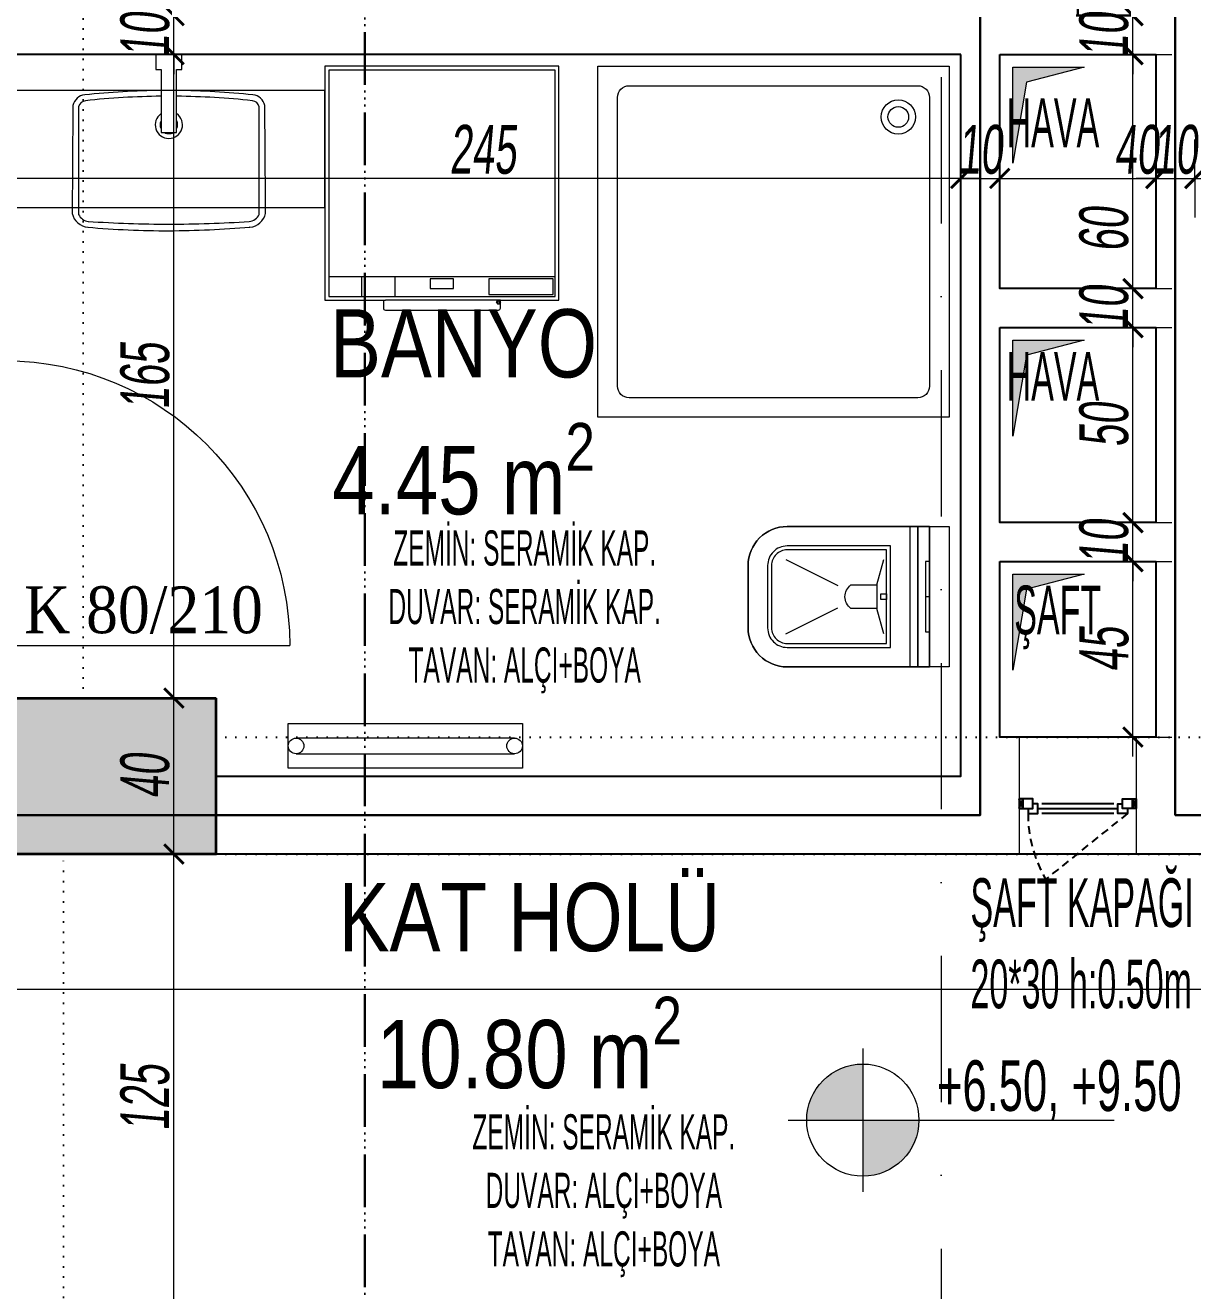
# Model space of a CAD drawing. Header units: millimetres. Extents: x -2145 to 33996, y -835 to 2363.
# Drawn here: x 14819.7 to 15118.9, y 132.7 to 457.1 of the extents above; entities that cross this region are included whole.
import ezdxf
from ezdxf.enums import TextEntityAlignment as Align

# ---------------------------------------------------------------- set-up
doc = ezdxf.new("R2010")
doc.units = ezdxf.units.MM
for name, pattern in [('ACAD_ISO06W100', [36, 24, -3, 0, -3, 0, -3, 0, -3]), ('DASHDOT', [1, 0.5, -0.25, 0, -0.25]), ('DOT', [0.25, 0, -0.25]), ('KESIK', [0.325, 0.2, -0.125])]:
    doc.linetypes.add(name, pattern=pattern)
doc.layers.add('ALAN', color=3, linetype='Continuous', lineweight=25, plot=False)
for name, color, linetype, lineweight in [('EMSAL HESAP', 1, 'Continuous', 30), ('NET_AKS', 251, 'DASHDOT', 9), ('NET_DUVAR', 150, 'Continuous', 18), ('NET_KAPI', 35, 'Continuous', 15), ('NET_KESİT_ÇİZİGİSİ', 1, 'Continuous', 30), ('NET_KOLON_TARAMA', 8, 'Continuous', 0), ('NET_PLAN_KOT', 100, 'Continuous', 0), ('NET_RADYATOR', 30, 'Continuous', 0), ('NET_TAŞIYICI', 1, 'Continuous', 35), ('NET_TEFRIS1', 173, 'Continuous', 9), ('NET_ÖLÇÜ İÇ', 54, 'Continuous', 9), ('TEFRIS_TWA', 173, 'Continuous', 9)]:
    doc.layers.add(name, color=color, linetype=linetype, lineweight=lineweight)
for name, color, linetype in [('m_doğrama_aluminyum', 105, 'Continuous'), ('NET_KİRİŞ', 253, 'DOT'), ('NET_POZ', 41, 'Continuous'), ('T-MAH-AD', 7, 'Continuous')]:
    doc.layers.add(name, color=color, linetype=linetype)
for name, color, linetype, true_color in [('NET_TEFRIS2', 7, 'Continuous', 0xb5b5b5), ('NET_TEFRIS2 @ 1', 7, 'Continuous', 0xb5b5b5), ('TEFRIS_YENI_TWA @ 1', 7, 'Continuous', 0xb5b5b5)]:
    doc.layers.add(name, color=color, linetype=linetype, true_color=true_color)
doc.styles.add('ARIALTR', font='arial.ttf', dxfattribs={"width": 0.8, "height": 22.5})
doc.styles.add('ARıAL', font='arial.ttf', dxfattribs={"width": 0.7})
doc.styles.add('BODRUM', font='swisscl.ttf', dxfattribs={"width": 0.8, "oblique": 5})
doc.styles.add('DIN', font='arial.ttf', dxfattribs={"width": 0.6})
doc.styles.get("Standard").update_dxf_attribs({"font": 'arial.ttf'})
doc.styles.add('TGS SAYILAR', font='times.ttf', dxfattribs={"width": 0.7})
doc.dimstyles.new('olcu-50', dxfattribs={"dimscale": 0, "dimtxt": 12.5, "dimasz": 5, "dimexe": 10, "dimexo": 10, "dimgap": 1, "dimtad": 1, "dimdec": 1, "dimzin": 12, "dimtxsty": 'BODRUM', "dimblk": 'ARCHTICK', "dimcen": 8, "dimdle": 5, "dimclrd": 256, "dimclre": 256, "dimclrt": 256, "dimadec": 0, "dimazin": 2, "dimtfac": 1, "dimtdec": 1, "dimtix": 1, "dimtmove": 0, "dimatfit": 3, "dimldrblk": 'ARCHTICK', "dimfxl": 15, "dimfxlon": 1, "dimlwd": -1, "dimlwe": -1, "dimarcsym": 0})

# ---------------------------------------------------------------- blocks, each defined once
blk = doc.blocks.new('A$C6CC27A50')
at = {"layer": 'NET_DUVAR', "true_color": 0x939598}
h = blk.add_hatch(color=252, dxfattribs=at)
h.dxf.hatch_style = 1
h.paths.add_polyline_path([(-24.76, 3), (-2.88, 3), (-2.88, 19.23), (-6.27, 6.11)])
at = {"layer": 'NET_DUVAR', "color": 251, "true_color": 0x636466}
for p, q in [((-2.88, 19.23), (-6.27, 6.11)), ((-2.88, 3), (-2.88, 19.23)), ((-6.27, 6.11), (-24.76, 3)), ((-24.76, 3), (-2.88, 3))]:
    blk.add_line(p, q, dxfattribs=at)
blk = doc.blocks.new('A$Cec846f78')
at = {"layer": 'NET_TAŞIYICI'}
blk.add_lwpolyline([(-1051, 425), (-1051, 385), (-1121, 385), (-1121, 425)], close=True, dxfattribs=at)
blk = doc.blocks.new('A$Ca5374770')
at = {"layer": 'NET_KOLON_TARAMA'}
h = blk.add_hatch(dxfattribs=at)
h.set_pattern_fill('ANSI33', color=256)
h.paths.add_polyline_path([(1115, 0), (1115, 235), (1090, 235), (1090, 225), (1090, 0)])
h.paths.add_polyline_path([(890, 0), (890, 225), (890, 235), (865, 235), (865, 0)])
h.paths.add_polyline_path([(1580, 30), (1580, 0), (1660, 0), (1660, 30)])
h.paths.add_polyline_path([(1620, 455), (1620, 385), (1660, 385), (1660, 455)])
h.paths.add_polyline_path([(80, 950), (80, 980), (0, 980), (0, 950)])
h.paths.add_polyline_path([(1580, 980), (1580, 950), (1660, 950), (1660, 980)])
h.paths.add_polyline_path([(1035, 980), (1035, 950), (1115, 950), (1115, 980)])
h.paths.add_polyline_path([(625, 950), (625, 980), (545, 980), (545, 950)])
h.paths.add_polyline_path([(80, 0), (80, 30), (0, 30), (0, 0)])
h.paths.add_polyline_path([(1051, 425), (1051, 385), (1121, 385), (1121, 425)])
h.paths.add_polyline_path([(609, 385), (609, 425), (539, 425), (539, 385)])
h.paths.add_polyline_path([(585, 0), (585, 30), (505, 30), (505, 0)])
h.paths.add_polyline_path([(40, 385), (40, 455), (0, 455), (0, 385)])
at = {"layer": 'NET_TAŞIYICI', "xscale": -1}
blk.add_blockref('A$Cec846f78', (0, 0), dxfattribs=at)
blk = doc.blocks.new('KOTLAR')
h = blk.add_hatch(color=256)
h.dxf.hatch_style = 1
h.paths.add_polyline_path([(0, 0), (0, 12.96, 0.414214), (-12.96, 0)])
h.paths.add_polyline_path([(0, -12.96, 0.414214), (12.96, 0), (0, 0)])
h.paths.add_polyline_path([(65.51, -11.28), (21.41, -11.28), (21.41, -29.91), (65.51, -29.91)], flags=9)
at = {"extrusion": (2.84e-14, 0.225686, 0.9742)}
for p, q in [((0, 16.54), (0, -16.54)), ((-17.21, 0), (58.08, 0))]:
    blk.add_line(p, q, dxfattribs=at)
blk.add_circle((0, 0), 12.96)
at = {"extrusion": (2.84e-14, 0.225686, 0.9742), "style": 'DIN', "width": 0.6}
for tag, p in [('INCE KOT', (-17.13, -2.07, 0.48)), ('KABA KOT', (-18.31, 14.22, -3.29))]:
    blk.add_attdef(tag, p, '', height=12, rotation=180, dxfattribs=at)
blk = doc.blocks.new('*U535')
at = {"layer": 'TEFRIS_TWA', "linetype": 'Continuous'}
for points in [[(-18, 20.07), (18, 20.07), (18, 25.07), (-18, 25.07)], [(-18, 17.07), (18, 17.07), (18, 20.07), (-18, 20.07)], [(-9, 20.07), (9, 20.07), (9, 19.07), (-9, 19.07)], [(-18, 15.07), (18, 15.07), (18, 17.07), (-18, 17.07)], [(-0.75, 7.57), (0.75, 7.57), (0.75, 9.07), (-0.75, 9.07)]]:
    blk.add_lwpolyline(points, close=True, dxfattribs=at)
for points in [[(-18, 25.07), (-18, -16.43, 0.414214), (-8, -26.43), (8, -26.43, 0.414214), (18, -16.43), (18, 25.07), (18, 25.07), (-18, 25.07)], [(-18, 20.07), (18, 20.07), (18, -16.43, -0.414214), (8, -26.43), (-8, -26.43, -0.414214), (-18, -16.43)], [(-13, 10.07), (13, 10.07), (13, -16.43, -0.414214), (8, -21.43), (-8, -21.43, -0.414214), (-13, -16.43)], [(-12, 9.07), (12, 9.07), (12, -16.43, -0.414214), (8, -20.43), (-8, -20.43, -0.414214), (-12, -16.43)], [(3, -0.1), (3, 6.57), (-3, 6.57), (-3, -0.1, 0.501371)]]:
    blk.add_lwpolyline(points, format="xyb", close=True, dxfattribs=at)
for points in [[(0, 20.07), (0, 19.07)], [(-9.55, 8.39), (-3, 6.57)], [(3, 6.57), (9.55, 8.39)], [(-9.55, -16.74), (-2.84, -3.46)], [(9.55, -16.74), (2.84, -3.46)]]:
    blk.add_lwpolyline(points, dxfattribs=at)
blk = doc.blocks.new('*U610')
at = {"layer": 'NET_TEFRIS1'}
blk.add_lwpolyline([(90, -20), (0, -20), (0, 70), (90, 70)], close=True, dxfattribs=at)
blk.add_lwpolyline([(90, -20), (0, -20), (0, 70), (90, 70)], close=True, dxfattribs=at)
blk.add_lwpolyline([(82, -15), (8, -15, -0.414214), (5, -12), (5, 62, -0.414214), (8, 65), (82, 65, -0.414214), (85, 62), (85, -12, -0.414214)], format="xyb", close=True, dxfattribs=at)
for radius in [4.4, 2.65]:
    blk.add_circle((13, 57), radius, dxfattribs=at)
blk = doc.blocks.new('*U611')
at = {"layer": 'TEFRIS_TWA'}
for points in [[(-1.72, 20.33), (-0.36, 20.33), (-0.36, 24.19), (-1.72, 24.19), (-5.72, 24.19), (-7.08, 24.19), (-7.08, 20.33), (-5.72, 20.33), (-5.72, 4.19), (-1.72, 4.19)], [(-32.5, -15), (32.5, -15), (36.28, -15), (36.28, 15), (32.5, 15), (-32.5, 15), (-43.72, 15), (-43.72, -15)]]:
    blk.add_lwpolyline(points, close=True, dxfattribs=at)
for points in [[(-5.72, 15, 0.024321), (-25.28, 13.85, 0.320193), (-28.32, 11.15, 0.000772), (-28.5, -16.53, 0.334549), (-24.41, -20.08)], [(-5.72, 13.5, 0.024302), (-25.12, 12.36, 0.320193), (-26.85, 10.82, 0.000005), (-26.85, -16.78)], [(-24.39, -18.58, 0.017241), (-3.72, -19.29, 0.01717), (16.87, -18.59, 0.280439), (19.41, -16.78, -0.000001), (19.41, 10.82, 0.320193), (17.68, 12.36, 0.024302), (-1.72, 13.5)], [(17.06, -20.08, 0.32911), (21.06, -16.53, 0.000772), (20.88, 11.15, 0.320193), (17.84, 13.85, 0.024321), (-1.72, 15)], [(-5.72, 9.04, 0.734238), (-3.72, 2.67, 0.734238), (-1.72, 9.04)], [(-5.73, 7.18, 0.24035), (-5.72, 5.14, 0.24035)], [(-1.72, 5.14, 0.24035), (-1.71, 7.18)], [(-4.8, 4.19, 0.125276), (-3.72, 3.92, 0.125276), (-2.64, 4.19, 0.125276)], [(-24.5, -20.08, 0.022071), (-3.72, -20.99, 0.01725), (17.06, -20.08, -0.004899), (16.97, -20.08)]]:
    blk.add_lwpolyline(points, format="xyb", dxfattribs=at)
blk.add_arc((-24.1, -15.59), 3, 203.4085, 266.0639, dxfattribs=at)
blk = doc.blocks.new('*U39')
at = {"layer": 'NET_TEFRIS1', "linetype": 'Continuous'}
for points in [[(0, -15.5, 0.414214), (-0.5, -15), (-2, -15, 0.414214), (-2.5, -15.5), (-2.5, -44.5, 0.414214), (-2, -45), (0, -45), (0, -60), (60, -60), (60, 0), (0, 0)], [(0, -45), (0, -15.5, 0.414214), (-0.5, -15), (-2, -15, 0.414214), (-2.5, -15.5), (-2.5, -44.5, 0.414214), (-2, -45)]]:
    blk.add_lwpolyline(points, format="xyb", close=True, dxfattribs=at)
for points in [[(1, -1), (1, -59), (59, -59), (59, -1)], [(1, -1), (1, -59), (6, -59), (6, -1)], [(1, -1), (1, -18), (6, -18), (6, -1)], [(3, -27), (3, -33), (5.5, -33), (5.5, -27)], [(1.5, -42), (1.5, -58.5), (5.5, -58.5), (5.5, -42)]]:
    blk.add_lwpolyline(points, close=True, dxfattribs=at)
blk.add_lwpolyline([(1, -9.5), (6, -9.5)], dxfattribs=at)
for radius in [0.5, 0.25]:
    blk.add_circle((-0.5, -44.5), radius, dxfattribs=at)
blk = doc.blocks.new('*U613')
blk.add_line((-3.5, 0), (-3.5, -73))
for points in [[(-85.7, 10), (-77.7, 10), (-77.7, 11.5), (-85.7, 11.5)], [(-76.5, 0), (-80, 0), (-80, 10), (-76.5, 10)], [(-3.5, 0), (0, 0), (0, 10), (-3.5, 10)], [(5.7, 10), (-2.3, 10), (-2.3, 11.5), (5.7, 11.5)], [(-76.5, 4.1), (-3.5, 4.1), (-3.5, 0), (-76.5, 0)], [(-85.7, 0), (-77.7, 0), (-77.7, -1.5), (-85.7, -1.5)], [(5.7, 0), (-2.3, 0), (-2.3, -1.5), (5.7, -1.5)]]:
    blk.add_lwpolyline(points, close=True)
blk.add_lwpolyline([(-75.5, 10), (-4.5, 10)])
blk.add_arc((-3.5, 0), 73, 180, 270)
blk = doc.blocks.new('A$C0D431897')
at = {"layer": 'TEFRIS_TWA'}
for p, q in [((3.73, 33), (3.73, -23)), ((7.73, -23), (7.73, 33))]:
    blk.add_line(p, q, dxfattribs=at)
blk.add_lwpolyline([(0, -25), (0, 35), (11.45, 35), (11.45, -25)], close=True, dxfattribs=at)
for centre in [(5.73, 33), (5.73, -23)]:
    blk.add_circle(centre, 2, dxfattribs=at)
blk = doc.blocks.new('*U634')
at = {"layer": 'NET_KESİT_ÇİZİGİSİ', "linetype": 'ACAD_ISO06W100'}
blk.add_lwpolyline([(1807.31, 0), (200, 0)], dxfattribs=at)
at = {"layer": 'NET_KESİT_ÇİZİGİSİ', "style": 'ARıAL', "width": 1.5}
for tag, p in [('KESİTSOL', (40, 66.83)), ('KESİTSAĞ', (1967.31, 66.83))]:
    blk.add_attdef(tag, text='', height=30, dxfattribs=at).set_placement(p, align=Align.MIDDLE_CENTER)
blk = doc.blocks.new('A$C5ec6af74')
at = {"layer": 'NET_AKS', "ltscale": 75}
for p, q in [((-70, 1185), (-70, -185)), ((1125, 385), (-1195, 385))]:
    blk.add_line(p, q, dxfattribs=at)
blk = doc.blocks.new('_ArchTick')
at = {"color": 0, "linetype": 'ByBlock', "const_width": 0.15}
blk.add_lwpolyline([(-0.5, -0.5), (0.5, 0.5)], dxfattribs=at)
blk = doc.blocks.new('*D868')
at = {"layer": 'Defpoints', "color": 0, "transparency": 16777216}
for p in [(14857.79, 244.61), (14857.79, 244.61), (14829.48, 119.61)]:
    blk.add_point(p, dxfattribs=at)
at = {"layer": 'NET_ÖLÇÜ İÇ', "transparency": 16777216}
for p, q in [((14857.79, 114.61), (14857.79, 249.61)), ((14857.79, 244.61), (14867.79, 244.61)), ((14842.79, 119.61), (14867.79, 119.61))]:
    blk.add_line(p, q, dxfattribs=at)
at = {"layer": 'NET_ÖLÇÜ İÇ', "transparency": 16777216, "xscale": 5, "yscale": 5, "zscale": 5}
for p, rotation in [((14857.79, 244.61), 90), ((14857.79, 119.61), 270)]:
    blk.add_blockref('_ArchTick', p, dxfattribs=dict(at, rotation=rotation))
at = {"layer": 'NET_ÖLÇÜ İÇ', "transparency": 16777216, "insert": (14850.39, 182.11), "char_height": 12.5, "attachment_point": 5, "rotation": 90, "style": 'BODRUM'}
blk.add_mtext('125', dxfattribs=at)
blk = doc.blocks.new('*D869')
at = {"layer": 'Defpoints', "color": 0, "transparency": 16777216}
for p in [(14857.79, 284.61), (14857.79, 284.61), (14857.79, 244.61)]:
    blk.add_point(p, dxfattribs=at)
at = {"layer": 'NET_ÖLÇÜ İÇ', "transparency": 16777216}
for p, q in [((14857.79, 239.61), (14857.79, 289.61)), ((14857.79, 284.61), (14867.79, 284.61)), ((14857.79, 244.61), (14867.79, 244.61))]:
    blk.add_line(p, q, dxfattribs=at)
at = {"layer": 'NET_ÖLÇÜ İÇ', "transparency": 16777216, "xscale": 5, "yscale": 5, "zscale": 5}
for p, rotation in [((14857.79, 284.61), 90), ((14857.79, 244.61), 270)]:
    blk.add_blockref('_ArchTick', p, dxfattribs=dict(at, rotation=rotation))
at = {"layer": 'NET_ÖLÇÜ İÇ', "transparency": 16777216, "insert": (14850.39, 264.61), "char_height": 12.5, "attachment_point": 5, "rotation": 90, "style": 'BODRUM'}
blk.add_mtext('40', dxfattribs=at)
blk = doc.blocks.new('*D870')
at = {"layer": 'Defpoints', "color": 0, "transparency": 16777216}
for p in [(14857.79, 449.61), (14857.79, 449.61), (14857.79, 284.61)]:
    blk.add_point(p, dxfattribs=at)
at = {"layer": 'NET_ÖLÇÜ İÇ', "transparency": 16777216}
for p, q in [((14857.79, 279.61), (14857.79, 454.61)), ((14857.79, 449.61), (14867.79, 449.61)), ((14857.79, 284.61), (14867.79, 284.61))]:
    blk.add_line(p, q, dxfattribs=at)
at = {"layer": 'NET_ÖLÇÜ İÇ', "transparency": 16777216, "xscale": 5, "yscale": 5, "zscale": 5}
for p, rotation in [((14857.79, 449.61), 90), ((14857.79, 284.61), 270)]:
    blk.add_blockref('_ArchTick', p, dxfattribs=dict(at, rotation=rotation))
at = {"layer": 'NET_ÖLÇÜ İÇ', "transparency": 16777216, "insert": (14850.39, 367.11), "char_height": 12.5, "attachment_point": 5, "rotation": 90, "style": 'BODRUM'}
blk.add_mtext('165', dxfattribs=at)
blk = doc.blocks.new('*D871')
at = {"layer": 'Defpoints', "color": 0, "transparency": 16777216}
for p in [(14857.79, 459.61), (14857.79, 459.61), (14857.79, 449.61)]:
    blk.add_point(p, dxfattribs=at)
at = {"layer": 'NET_ÖLÇÜ İÇ', "transparency": 16777216}
for p, q in [((14857.79, 459.61), (14857.79, 464.61)), ((14857.79, 459.61), (14867.79, 459.61)), ((14857.79, 449.61), (14857.79, 459.61)), ((14857.79, 449.61), (14867.79, 449.61)), ((14857.79, 449.61), (14857.79, 444.61))]:
    blk.add_line(p, q, dxfattribs=at)
at = {"layer": 'NET_ÖLÇÜ İÇ', "transparency": 16777216, "xscale": 5, "yscale": 5, "zscale": 5}
for p, rotation in [((14857.79, 459.61), 270), ((14857.79, 449.61), 90)]:
    blk.add_blockref('_ArchTick', p, dxfattribs=dict(at, rotation=rotation))
at = {"layer": 'NET_ÖLÇÜ İÇ', "transparency": 16777216, "insert": (14850.39, 454.61), "char_height": 12.5, "attachment_point": 5, "rotation": 90, "style": 'BODRUM'}
blk.add_mtext('10', dxfattribs=at)
blk = doc.blocks.new('*D872')
at = {"layer": 'Defpoints', "color": 0, "transparency": 16777216}
for p in [(14857.79, 809.61), (14857.79, 809.61), (14857.79, 459.61)]:
    blk.add_point(p, dxfattribs=at)
at = {"layer": 'NET_ÖLÇÜ İÇ', "transparency": 16777216}
for p, q in [((14857.79, 454.61), (14857.79, 814.61)), ((14857.79, 809.61), (14867.79, 809.61)), ((14857.79, 459.61), (14867.79, 459.61))]:
    blk.add_line(p, q, dxfattribs=at)
at = {"layer": 'NET_ÖLÇÜ İÇ', "transparency": 16777216, "xscale": 5, "yscale": 5, "zscale": 5}
for p, rotation in [((14857.79, 809.61), 90), ((14857.79, 459.61), 270)]:
    blk.add_blockref('_ArchTick', p, dxfattribs=dict(at, rotation=rotation))
at = {"layer": 'NET_ÖLÇÜ İÇ', "transparency": 16777216, "insert": (14850.38, 634.61), "char_height": 12.5, "attachment_point": 5, "rotation": 90, "style": 'BODRUM'}
blk.add_mtext('350', dxfattribs=at)
blk = doc.blocks.new('*D889')
at = {"layer": 'Defpoints', "color": 0, "transparency": 16777216}
for p in [(14814.48, 417.83), (14814.48, 417.83), (15059.48, 417.83)]:
    blk.add_point(p, dxfattribs=at)
at = {"layer": 'NET_ÖLÇÜ İÇ', "transparency": 16777216}
for p, q in [((14814.48, 417.83), (14814.48, 427.83)), ((15059.48, 417.83), (15059.48, 427.83)), ((15064.48, 417.83), (14809.48, 417.83))]:
    blk.add_line(p, q, dxfattribs=at)
at = {"layer": 'NET_ÖLÇÜ İÇ', "transparency": 16777216, "xscale": 5, "yscale": 5, "zscale": 5, "rotation": 180}
blk.add_blockref('_ArchTick', (14814.48, 417.83), dxfattribs=at)
at = {"layer": 'NET_ÖLÇÜ İÇ', "transparency": 16777216, "xscale": 5, "yscale": 5, "zscale": 5}
blk.add_blockref('_ArchTick', (15059.48, 417.83), dxfattribs=at)
at = {"layer": 'NET_ÖLÇÜ İÇ', "transparency": 16777216, "insert": (14936.98, 425.23), "char_height": 12.5, "attachment_point": 5, "style": 'BODRUM'}
blk.add_mtext('245', dxfattribs=at)
blk = doc.blocks.new('*D960')
at = {"layer": 'Defpoints', "color": 0, "transparency": 16777216}
for p in [(15119.48, 417.83), (15364.48, 417.83), (15364.48, 417.83)]:
    blk.add_point(p, dxfattribs=at)
at = {"layer": 'NET_ÖLÇÜ İÇ', "transparency": 16777216}
for p, q in [((15119.48, 417.83), (15119.48, 427.83)), ((15364.48, 417.83), (15364.48, 427.83)), ((15114.48, 417.83), (15369.48, 417.83))]:
    blk.add_line(p, q, dxfattribs=at)
at = {"layer": 'NET_ÖLÇÜ İÇ', "transparency": 16777216, "xscale": 5, "yscale": 5, "zscale": 5, "rotation": 180}
blk.add_blockref('_ArchTick', (15119.48, 417.83), dxfattribs=at)
at = {"layer": 'NET_ÖLÇÜ İÇ', "transparency": 16777216, "xscale": 5, "yscale": 5, "zscale": 5}
blk.add_blockref('_ArchTick', (15364.48, 417.83), dxfattribs=at)
at = {"layer": 'NET_ÖLÇÜ İÇ', "transparency": 16777216, "insert": (15241.98, 425.23), "char_height": 12.5, "attachment_point": 5, "style": 'BODRUM'}
blk.add_mtext('245', dxfattribs=at)
blk = doc.blocks.new('*D968')
at = {"layer": 'Defpoints', "color": 0, "transparency": 16777216}
for p in [(15059.48, 417.83), (15069.48, 417.83), (15069.48, 417.83)]:
    blk.add_point(p, dxfattribs=at)
at = {"layer": 'NET_ÖLÇÜ İÇ', "transparency": 16777216}
for p, q in [((15069.48, 417.83), (15069.48, 427.83)), ((15059.48, 417.83), (15054.48, 417.83)), ((15059.48, 417.83), (15059.48, 407.83)), ((15059.48, 417.83), (15069.48, 417.83)), ((15069.48, 417.83), (15074.48, 417.83))]:
    blk.add_line(p, q, dxfattribs=at)
at = {"layer": 'NET_ÖLÇÜ İÇ', "transparency": 16777216, "xscale": 5, "yscale": 5, "zscale": 5}
blk.add_blockref('_ArchTick', (15059.48, 417.83), dxfattribs=at)
at = {"layer": 'NET_ÖLÇÜ İÇ', "transparency": 16777216, "xscale": 5, "yscale": 5, "zscale": 5, "rotation": 180}
blk.add_blockref('_ArchTick', (15069.48, 417.83), dxfattribs=at)
at = {"layer": 'NET_ÖLÇÜ İÇ', "transparency": 16777216, "insert": (15064.48, 425.23), "char_height": 12.5, "attachment_point": 5, "style": 'BODRUM'}
blk.add_mtext('10', dxfattribs=at)
blk = doc.blocks.new('*D969')
at = {"layer": 'Defpoints', "color": 0, "transparency": 16777216}
for p in [(15069.48, 417.83), (15109.48, 417.83), (15109.48, 417.83)]:
    blk.add_point(p, dxfattribs=at)
at = {"layer": 'NET_ÖLÇÜ İÇ', "transparency": 16777216}
for p, q in [((15064.48, 417.83), (15114.48, 417.83)), ((15069.48, 417.83), (15069.48, 407.83)), ((15109.48, 417.83), (15109.48, 407.83))]:
    blk.add_line(p, q, dxfattribs=at)
at = {"layer": 'NET_ÖLÇÜ İÇ', "transparency": 16777216, "xscale": 5, "yscale": 5, "zscale": 5}
for p, rotation in [((15069.48, 417.83), 179.999999999998), ((15109.48, 417.83), 359.9999999999981)]:
    blk.add_blockref('_ArchTick', p, dxfattribs=dict(at, rotation=rotation))
at = {"layer": 'NET_ÖLÇÜ İÇ', "transparency": 16777216, "insert": (15104.53, 425.23), "char_height": 12.5, "attachment_point": 5, "style": 'BODRUM'}
blk.add_mtext('40', dxfattribs=at)
blk = doc.blocks.new('*D970')
at = {"layer": 'Defpoints', "color": 0, "transparency": 16777216}
for p in [(15109.48, 417.83), (15119.48, 417.83), (15119.48, 417.83)]:
    blk.add_point(p, dxfattribs=at)
at = {"layer": 'NET_ÖLÇÜ İÇ', "transparency": 16777216}
for p, q in [((15109.48, 417.83), (15104.48, 417.83)), ((15109.48, 417.83), (15109.48, 407.83)), ((15109.48, 417.83), (15119.48, 417.83)), ((15119.48, 417.83), (15119.48, 407.83)), ((15119.48, 417.83), (15124.48, 417.83))]:
    blk.add_line(p, q, dxfattribs=at)
at = {"layer": 'NET_ÖLÇÜ İÇ', "transparency": 16777216, "xscale": 5, "yscale": 5, "zscale": 5}
for p, rotation in [((15109.48, 417.83), 359.9999999999981), ((15119.48, 417.83), 179.999999999998)]:
    blk.add_blockref('_ArchTick', p, dxfattribs=dict(at, rotation=rotation))
at = {"layer": 'NET_ÖLÇÜ İÇ', "transparency": 16777216, "insert": (15114.48, 425.23), "char_height": 12.5, "attachment_point": 5, "style": 'BODRUM'}
blk.add_mtext('10', dxfattribs=at)
blk = doc.blocks.new('*D972')
at = {"layer": 'Defpoints', "color": 0, "transparency": 16777216}
for p in [(14679.48, 210), (15499.48, 210), (15499.48, 210)]:
    blk.add_point(p, dxfattribs=at)
at = {"layer": 'NET_ÖLÇÜ İÇ', "transparency": 16777216}
for p, q in [((14679.48, 210), (14679.48, 220)), ((15499.48, 210), (15499.48, 220)), ((14674.48, 210), (15504.48, 210))]:
    blk.add_line(p, q, dxfattribs=at)
at = {"layer": 'NET_ÖLÇÜ İÇ', "transparency": 16777216, "xscale": 5, "yscale": 5, "zscale": 5, "rotation": 180}
blk.add_blockref('_ArchTick', (14679.48, 210), dxfattribs=at)
at = {"layer": 'NET_ÖLÇÜ İÇ', "transparency": 16777216, "xscale": 5, "yscale": 5, "zscale": 5}
blk.add_blockref('_ArchTick', (15499.48, 210), dxfattribs=at)
at = {"layer": 'NET_ÖLÇÜ İÇ', "transparency": 16777216, "insert": (15177.62, 217.41), "char_height": 12.5, "attachment_point": 5, "style": 'BODRUM'}
blk.add_mtext('820', dxfattribs=at)
blk = doc.blocks.new('A$Cb9b20b1b')
at = {"layer": 'NET_KİRİŞ', "ltscale": 10}
for p, q in [((195, 190), (195, 715)), ((161, 180), (-281, 180)), ((161, 150), (-281, 150)), ((200, 0), (200, 150))]:
    blk.add_line(p, q, dxfattribs=at)
blk = doc.blocks.new('*D1831')
at = {"layer": 'Defpoints', "color": 0, "transparency": 16777216}
for p in [(15103.63, 319.61), (15103.63, 319.61), (15103.63, 274.61)]:
    blk.add_point(p, dxfattribs=at)
at = {"layer": 'NET_ÖLÇÜ İÇ', "transparency": 16777216}
for p, q in [((15103.63, 269.61), (15103.63, 324.61)), ((15103.63, 319.61), (15113.63, 319.61)), ((15103.63, 274.61), (15113.63, 274.61))]:
    blk.add_line(p, q, dxfattribs=at)
at = {"layer": 'NET_ÖLÇÜ İÇ', "transparency": 16777216, "xscale": 5, "yscale": 5, "zscale": 5}
for p, rotation in [((15103.63, 319.61), 90), ((15103.63, 274.61), 270)]:
    blk.add_blockref('_ArchTick', p, dxfattribs=dict(at, rotation=rotation))
at = {"layer": 'NET_ÖLÇÜ İÇ', "transparency": 16777216, "insert": (15096.26, 297.11), "char_height": 12.5, "attachment_point": 5, "rotation": 90, "style": 'BODRUM'}
blk.add_mtext('45', dxfattribs=at)
blk = doc.blocks.new('*D1832')
at = {"layer": 'Defpoints', "color": 0, "transparency": 16777216}
for p in [(15103.63, 329.61), (15103.63, 329.61), (15103.63, 319.61)]:
    blk.add_point(p, dxfattribs=at)
at = {"layer": 'NET_ÖLÇÜ İÇ', "transparency": 16777216}
for p, q in [((15103.63, 329.61), (15103.63, 334.61)), ((15103.63, 329.61), (15113.63, 329.61)), ((15103.63, 319.61), (15103.63, 329.61)), ((15103.63, 319.61), (15113.63, 319.61)), ((15103.63, 319.61), (15103.63, 314.61))]:
    blk.add_line(p, q, dxfattribs=at)
at = {"layer": 'NET_ÖLÇÜ İÇ', "transparency": 16777216, "xscale": 5, "yscale": 5, "zscale": 5}
for p, rotation in [((15103.63, 329.61), 270), ((15103.63, 319.61), 90)]:
    blk.add_blockref('_ArchTick', p, dxfattribs=dict(at, rotation=rotation))
at = {"layer": 'NET_ÖLÇÜ İÇ', "transparency": 16777216, "insert": (15096.23, 324.61), "char_height": 12.5, "attachment_point": 5, "rotation": 90, "style": 'BODRUM'}
blk.add_mtext('10', dxfattribs=at)
blk = doc.blocks.new('*D1833')
at = {"layer": 'Defpoints', "color": 0, "transparency": 16777216}
for p in [(15103.63, 379.61), (15103.63, 379.61), (15103.63, 329.61)]:
    blk.add_point(p, dxfattribs=at)
at = {"layer": 'NET_ÖLÇÜ İÇ', "transparency": 16777216}
for p, q in [((15103.63, 324.61), (15103.63, 384.61)), ((15103.63, 379.61), (15113.63, 379.61)), ((15103.63, 329.61), (15113.63, 329.61))]:
    blk.add_line(p, q, dxfattribs=at)
at = {"layer": 'NET_ÖLÇÜ İÇ', "transparency": 16777216, "xscale": 5, "yscale": 5, "zscale": 5}
for p, rotation in [((15103.63, 379.61), 90), ((15103.63, 329.61), 270)]:
    blk.add_blockref('_ArchTick', p, dxfattribs=dict(at, rotation=rotation))
at = {"layer": 'NET_ÖLÇÜ İÇ', "transparency": 16777216, "insert": (15096.23, 354.61), "char_height": 12.5, "attachment_point": 5, "rotation": 90, "style": 'BODRUM'}
blk.add_mtext('50', dxfattribs=at)
blk = doc.blocks.new('*D1834')
at = {"layer": 'Defpoints', "color": 0, "transparency": 16777216}
for p in [(15103.63, 389.61), (15103.63, 389.61), (15103.63, 379.61)]:
    blk.add_point(p, dxfattribs=at)
at = {"layer": 'NET_ÖLÇÜ İÇ', "transparency": 16777216}
for p, q in [((15103.63, 389.61), (15103.63, 394.61)), ((15103.63, 389.61), (15113.63, 389.61)), ((15103.63, 379.61), (15103.63, 389.61)), ((15103.63, 379.61), (15113.63, 379.61)), ((15103.63, 379.61), (15103.63, 374.61))]:
    blk.add_line(p, q, dxfattribs=at)
at = {"layer": 'NET_ÖLÇÜ İÇ', "transparency": 16777216, "xscale": 5, "yscale": 5, "zscale": 5}
for p, rotation in [((15103.63, 389.61), 270), ((15103.63, 379.61), 90)]:
    blk.add_blockref('_ArchTick', p, dxfattribs=dict(at, rotation=rotation))
at = {"layer": 'NET_ÖLÇÜ İÇ', "transparency": 16777216, "insert": (15096.23, 384.61), "char_height": 12.5, "attachment_point": 5, "rotation": 90, "style": 'BODRUM'}
blk.add_mtext('10', dxfattribs=at)
blk = doc.blocks.new('*D1835')
at = {"layer": 'Defpoints', "color": 0, "transparency": 16777216}
for p in [(15103.63, 449.61), (15103.63, 449.61), (15103.63, 389.61)]:
    blk.add_point(p, dxfattribs=at)
at = {"layer": 'NET_ÖLÇÜ İÇ', "transparency": 16777216}
for p, q in [((15103.63, 384.61), (15103.63, 454.61)), ((15103.63, 449.61), (15113.63, 449.61)), ((15103.63, 389.61), (15113.63, 389.61))]:
    blk.add_line(p, q, dxfattribs=at)
at = {"layer": 'NET_ÖLÇÜ İÇ', "transparency": 16777216, "xscale": 5, "yscale": 5, "zscale": 5}
for p, rotation in [((15103.63, 449.61), 90), ((15103.63, 389.61), 270)]:
    blk.add_blockref('_ArchTick', p, dxfattribs=dict(at, rotation=rotation))
at = {"layer": 'NET_ÖLÇÜ İÇ', "transparency": 16777216, "insert": (15096.23, 404.73), "char_height": 12.5, "attachment_point": 5, "rotation": 90, "style": 'BODRUM'}
blk.add_mtext('60', dxfattribs=at)
blk = doc.blocks.new('*D1836')
at = {"layer": 'Defpoints', "color": 0, "transparency": 16777216}
for p in [(15103.63, 459.61), (15103.63, 459.61), (15103.63, 449.61)]:
    blk.add_point(p, dxfattribs=at)
at = {"layer": 'NET_ÖLÇÜ İÇ', "transparency": 16777216}
for p, q in [((15103.63, 459.61), (15103.63, 464.61)), ((15103.63, 459.61), (15113.63, 459.61)), ((15103.63, 449.61), (15103.63, 459.61)), ((15103.63, 449.61), (15113.63, 449.61)), ((15103.63, 449.61), (15103.63, 444.61))]:
    blk.add_line(p, q, dxfattribs=at)
at = {"layer": 'NET_ÖLÇÜ İÇ', "transparency": 16777216, "xscale": 5, "yscale": 5, "zscale": 5}
for p, rotation in [((15103.63, 459.61), 270), ((15103.63, 449.61), 90)]:
    blk.add_blockref('_ArchTick', p, dxfattribs=dict(at, rotation=rotation))
at = {"layer": 'NET_ÖLÇÜ İÇ', "transparency": 16777216, "insert": (15096.23, 454.61), "char_height": 12.5, "attachment_point": 5, "rotation": 90, "style": 'BODRUM'}
blk.add_mtext('10', dxfattribs=at)
blk = doc.blocks.new('*U370')
at = {"layer": 'm_doğrama_aluminyum', "linetype": 'KESIK', "ltscale": 0.2}
blk.add_line((-3018.0457, -57.5141, 0), (-3017.6261, -57.1766, 0), dxfattribs=at)
at = {"layer": 'm_doğrama_aluminyum'}
for p, q in [((-3017.5857, -57.5391, 0), (-3017.9957, -57.5391, 0)), ((-3017.9757, -57.5141, 0), (-3017.6057, -57.5141, 0)), ((-3017.9757, -57.5641, 0), (-3017.6057, -57.5641, 0))]:
    blk.add_line(p, q, dxfattribs=at)
at = {"layer": 'm_doğrama_aluminyum', "elevation": 0}
for points in [[(-3018.0907, -57.5391), (-3018.0207, -57.5391), (-3018.0207, -57.5891), (-3018.0907, -57.5891)], [(-3017.4907, -57.5391), (-3017.5607, -57.5391), (-3017.5607, -57.5891), (-3017.4907, -57.5891)]]:
    blk.add_lwpolyline(points, close=True, dxfattribs=at)
for points in [[(-3018.0707, -57.5391), (-3018.0907, -57.5891)], [(-3018.0907, -57.5391), (-3018.0707, -57.5891)], [(-3018.0707, -57.5391), (-3018.0707, -57.5891)], [(-3018.0457, -57.5391), (-3018.0457, -57.5141), (-3017.9957, -57.5141), (-3017.9957, -57.5641), (-3018.0207, -57.5641)], [(-3017.5357, -57.5391), (-3017.5357, -57.5141), (-3017.5857, -57.5141), (-3017.5857, -57.5641), (-3017.5607, -57.5641)], [(-3017.5107, -57.5391), (-3017.4907, -57.5891)], [(-3017.4907, -57.5391), (-3017.5107, -57.5891)], [(-3017.5107, -57.5391), (-3017.5107, -57.5891)]]:
    blk.add_lwpolyline(points, dxfattribs=at)
at = {"layer": 'm_doğrama_aluminyum', "linetype": 'KESIK', "ltscale": 0.2}
blk.add_arc((-3018.2107, -57.5141, 0), 0.675, 0, 30, dxfattribs=at)

msp = doc.modelspace()

# ---------------------------------------------------------------- linework, layer by layer
at = {"layer": 'ALAN'}
for points in [[(15059.48, 449.61), (14814.48, 449.61), (14814.48, 284.61), (14868.48, 284.61), (14868.48, 264.61), (15059.48, 264.61)], [(15069.48, 449.61), (15109.48, 449.61), (15109.48, 389.61), (15069.48, 389.61)], [(15069.48, 379.61), (15109.48, 379.61), (15109.48, 329.61), (15069.48, 329.61)], [(15069.48, 319.61), (15109.48, 319.61), (15109.48, 274.61), (15069.48, 274.61)], [(15499.48, 119.61), (15499.48, 244.61), (14679.48, 244.61), (14679.48, 119.61), (14829.48, 119.61), (14829.48, 94.61), (15054.48, 94.61), (15054.48, 119.61), (15054.48, 119.61)]]:
    msp.add_lwpolyline(points, close=True, dxfattribs=at)
at = {"layer": 'EMSAL HESAP'}
for points in [[(14089.48, 512.11), (14089.48, 839.61), (15089.48, 839.61), (15089.48, 459.61), (15064.48, 459.61), (15064.48, 254.61), (14669.48, 254.61), (14669.48, 512.11)], [(16089.48, 512.11), (16089.48, 839.61), (15089.48, 839.61), (15089.48, 459.61), (15114.48, 459.61), (15114.48, 254.61), (15509.48, 254.61), (15509.48, 512.11)]]:
    msp.add_lwpolyline(points, close=True, dxfattribs=at)
at = {"layer": 'NET_DUVAR'}
for p, q in [((14814.48, 449.61), (15059.48, 449.61)), ((15059.48, 264.61), (15059.48, 449.61)), ((15069.48, 389.61), (15069.48, 449.61)), ((15069.48, 449.61), (15109.48, 449.61)), ((15109.48, 389.61), (15109.48, 449.61)), ((15109.48, 389.61), (15069.48, 389.61)), ((15069.48, 329.61), (15069.48, 379.61)), ((15109.48, 379.61), (15069.48, 379.61)), ((15109.48, 329.61), (15109.48, 379.61)), ((15109.48, 329.61), (15069.48, 329.61)), ((15069.48, 274.61), (15069.48, 319.61)), ((15109.48, 319.61), (15069.48, 319.61)), ((15109.48, 274.61), (15109.48, 319.61)), ((15109.48, 274.61), (15069.48, 274.61)), ((15074.48, 274.61), (15074.48, 244.61)), ((15104.48, 274.61), (15104.48, 244.61)), ((15059.48, 264.61), (14868.48, 264.61)), ((14868.48, 264.61), (15059.48, 264.61)), ((15310.48, 244.61), (14868.48, 244.61))]:
    msp.add_line(p, q, dxfattribs=at)

# ---------------------------------------------------------------- block references
at = {"layer": 'm_doğrama_aluminyum', "xscale": 49.99972393617324, "yscale": 49.99972393617324, "zscale": 49.99972393617324, "rotation": 180}
msp.add_blockref('*U370', (-135799.22, -2620.66, 0), dxfattribs=at)
at = {"layer": 'NET_AKS'}
msp.add_blockref('A$C5ec6af74', (15124.48, -140.39), dxfattribs=at)
at = {"layer": 'NET_DUVAR', "xscale": -1.125, "yscale": 1.125, "zscale": 1.125, "rotation": 270}
for p in [(15069.48, 449.61), (15069.48, 379.61), (15069.48, 319.61)]:
    msp.add_blockref('A$C6CC27A50', p, dxfattribs=at)
at = {"layer": 'NET_KAPI', "xscale": -1, "rotation": 90}
msp.add_blockref('*U613', (14814.48, 294.61), dxfattribs=at)
at = {"layer": 'NET_KESİT_ÇİZİGİSİ', "ltscale": 100, "xscale": -0.5625, "yscale": 0.5625, "zscale": 0.5625, "rotation": 270}
msp.add_blockref('*U634', (14906.76, -211.94), dxfattribs=at)
at = {"layer": 'NET_KİRİŞ', "xscale": -1}
msp.add_blockref('A$Cb9b20b1b', (15029.48, 94.61), dxfattribs=at)
at = {"layer": 'NET_PLAN_KOT', "lineweight": 0, "transparency": 33554687}
ref = msp.add_blockref('KOTLAR', (15034.38, 176.41), dxfattribs=dict(at, xscale=1.109999999999999, yscale=1.109999999999999, zscale=1.109999999999999))
ref.add_attrib('INCE KOT', '+6.50, +9.50', (-15053.4, -174.15, 40.35), dxfattribs={"layer": '0', "extrusion": (2.85701e-14, 0.225686, 0.9742), "height": 13.32, "rotation": 180, "style": 'DIN', "oblique": 360, "width": 0.6})
at = {"layer": 'NET_RADYATOR', "rotation": 90.00000000000001}
msp.add_blockref('A$C0D431897', (14922.1, 266.61), dxfattribs=at)
at = {"layer": 'NET_TAŞIYICI', "xscale": -1}
msp.add_blockref('A$Ca5374770', (15919.48, -140.39), dxfattribs=at)
at = {"layer": 'NET_TEFRIS2', "linetype": 'Continuous', "rotation": 90.00000000000001}
msp.add_blockref('*U39', (14896.48, 386.61), dxfattribs=at)
at = {"layer": 'NET_TEFRIS2 @ 1'}
msp.add_blockref('*U611', (14860.2, 425.42), dxfattribs=at)
at = {"layer": 'NET_TEFRIS2 @ 1', "rotation": 270}
msp.add_blockref('*U610', (14986.48, 446.61), dxfattribs=at)
at = {"layer": 'TEFRIS_YENI_TWA @ 1', "xscale": -1, "rotation": 270}
msp.add_blockref('*U535', (15031.41, 310.61), dxfattribs=at)

# ---------------------------------------------------------------- texts
at = {"layer": 'NET_POZ', "width": 0.5}
for s, p in [('HAVA', (15071.23, 425.85)), ('HAVA', (15071.23, 360.85)), ('ŞAFT', (15073.19, 300.96))]:
    msp.add_text(s, height=12.5, dxfattribs=at).set_placement(p)
at = {"layer": 'NET_POZ', "style": 'TGS SAYILAR', "width": 0.9}
msp.add_text('K 80/210', height=12, dxfattribs=at).set_placement((14819.41, 301.25))
at = {"layer": 'NET_POZ'}
for s, insert, char_height, width, attachment_point in [('{\\W0.5;ZEMİN: SERAMİK KAP.\\PDUVAR: SERAMİK KAP.\\PTAVAN: ALÇI+BOYA}', (14947.7, 285.82), 9, 105.1157, 8), ('{\\W0.5;ŞAFT KAPAĞI\\P20*30 h:0.50m }', (15061.97, 238.41), 12.5, 88.8985, 1), ('{\\W0.5;ZEMİN: SERAMİK KAP.\\PDUVAR: ALÇI+BOYA\\PTAVAN: ALÇI+BOYA}', (14967.99, 177.9), 9, 105.1157, 2)]:
    msp.add_mtext(s, dxfattribs=dict(at, insert=insert, char_height=char_height, width=width, attachment_point=attachment_point))
at = {"layer": 'T-MAH-AD', "char_height": 17.5, "style": 'ARIALTR'}
for s, insert, width, attachment_point in [('\\A1;BANYO\\P4.45 m{\\H0.7x;\\S2^ ;}', (14932.04, 384.33), 121.1216, 2), ('\\A1;KAT HOLÜ\\P10.80 m{\\H0.7x;\\S2^ ;}', (14948.91, 184.35), 103.6096, 8)]:
    msp.add_mtext(s, dxfattribs=dict(at, insert=insert, width=width, attachment_point=attachment_point))

# ---------------------------------------------------------------- dimensions: what is measured, and where the dimension line sits
at = {"layer": 'NET_ÖLÇÜ İÇ'}
for base, p1, p2, angle, picture, middle in [((14857.79, 809.61), (14857.79, 459.61), (14857.79, 809.61), 270, '*D872', (14850.38, 634.61)), ((14857.79, 459.61), (14857.79, 449.61), (14857.79, 459.61), 270, '*D871', (14850.39, 454.61)), ((15103.63, 459.61), (15103.63, 449.61), (15103.63, 459.61), 90, '*D1836', (15096.23, 454.61)), ((14857.79, 449.61), (14857.79, 284.61), (14857.79, 449.61), 270, '*D870', (14850.39, 367.11)), ((15119.48, 417.83), (15109.48, 417.83), (15119.48, 417.83), 180, '*D970', (15114.48, 425.23)), ((15103.63, 389.61), (15103.63, 379.61), (15103.63, 389.61), 90, '*D1834', (15096.23, 384.61)), ((15103.63, 379.61), (15103.63, 329.61), (15103.63, 379.61), 90, '*D1833', (15096.23, 354.61)), ((15103.63, 329.61), (15103.63, 319.61), (15103.63, 329.61), 90, '*D1832', (15096.23, 324.61)), ((15103.63, 319.61), (15103.63, 274.61), (15103.63, 319.61), 90, '*D1831', (15096.26, 297.11)), ((14857.79, 284.61), (14857.79, 244.61), (14857.79, 284.61), 270, '*D869', (14850.39, 264.61)), ((14857.79, 244.61), (14829.48, 119.61), (14857.79, 244.61), 270, '*D868', (14850.39, 182.11))]:
    dim = msp.add_linear_dim(base=base, p1=p1, p2=p2, angle=angle, dimstyle='olcu-50', override={"dimscale": 1, "dimtmove": 1}, dxfattribs=at)
    dim.commit()
    dim.dimension.update_dxf_attribs({"geometry": picture, "text_midpoint": middle})
for base, p1, p2, angle, picture, middle in [((15103.63, 449.61), (15103.63, 389.61), (15103.63, 449.61), 90, '*D1835', (15103.63, 404.73)), ((15109.48, 417.83), (15069.48, 417.83), (15109.48, 417.83), 180, '*D969', (15104.53, 417.83)), ((15499.48, 210), (14679.48, 210), (15499.48, 210), 180, '*D972', (15177.62, 210))]:
    dim = msp.add_linear_dim(base=base, p1=p1, p2=p2, angle=angle, dimstyle='olcu-50', override={"dimscale": 1, "dimtmove": 1}, dxfattribs=at)
    dim.commit()
    dim.dimension.update_dxf_attribs({"geometry": picture, "text_midpoint": middle, "dimtype": 160})
for p1, p2, picture, middle in [((15059.48, 417.83), (14814.48, 417.83), '*D889', (14936.98, 425.23)), ((15059.48, 417.83), (15069.48, 417.83), '*D968', (15064.48, 425.23)), ((15119.48, 417.83), (15364.48, 417.83), '*D960', (15241.98, 425.23))]:
    dim = msp.add_aligned_dim(p1=p1, p2=p2, distance=0, dimstyle='olcu-50', override={"dimscale": 1}, dxfattribs=at)
    dim.commit()
    dim.dimension.update_dxf_attribs({"geometry": picture, "text_midpoint": middle})

doc.saveas('drawing.dxf')
